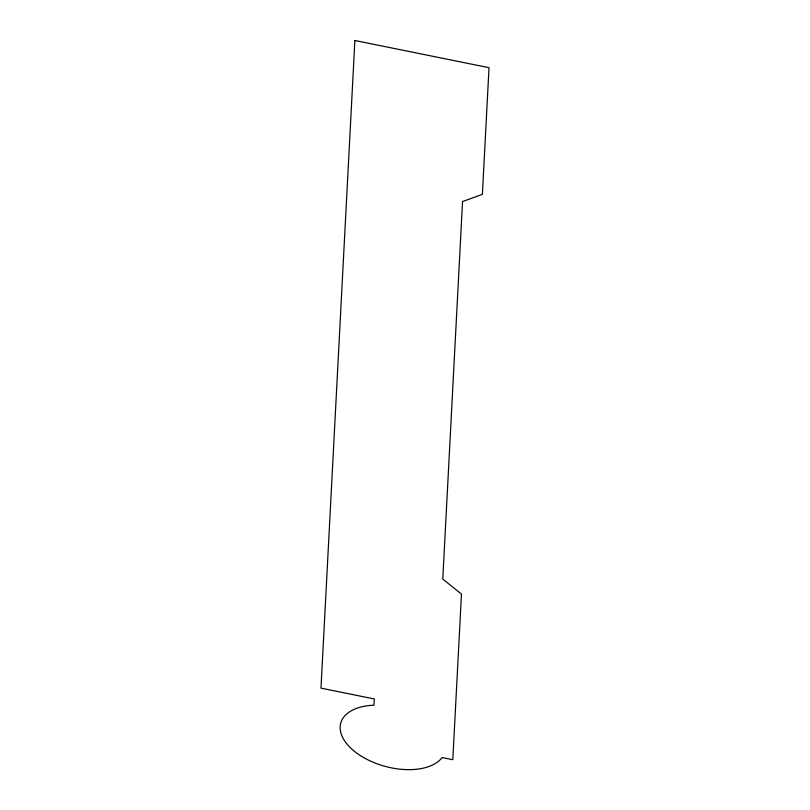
<?xml version="1.0" encoding="UTF-8"?>
<svg xmlns="http://www.w3.org/2000/svg" width="810" height="810" viewBox="0 0 810 810"><rect width="100%" height="100%" fill="white"/><g stroke="black" fill="none" stroke-linecap="round" stroke-linejoin="round"><path stroke-width="1.21" d="M354.881 40.5L320.983 688.146L374.321 698.959L373.997 705.186A54.067 30 15.3 0 0 355.55 752.206A54.067 30 15.3 0 0 442.098 757.563L452.8 759.729L461.467 594.094L442.776 579.069L462.54 201.569L482.385 194.349L489.017 67.686L354.881 40.5"/></g></svg>
